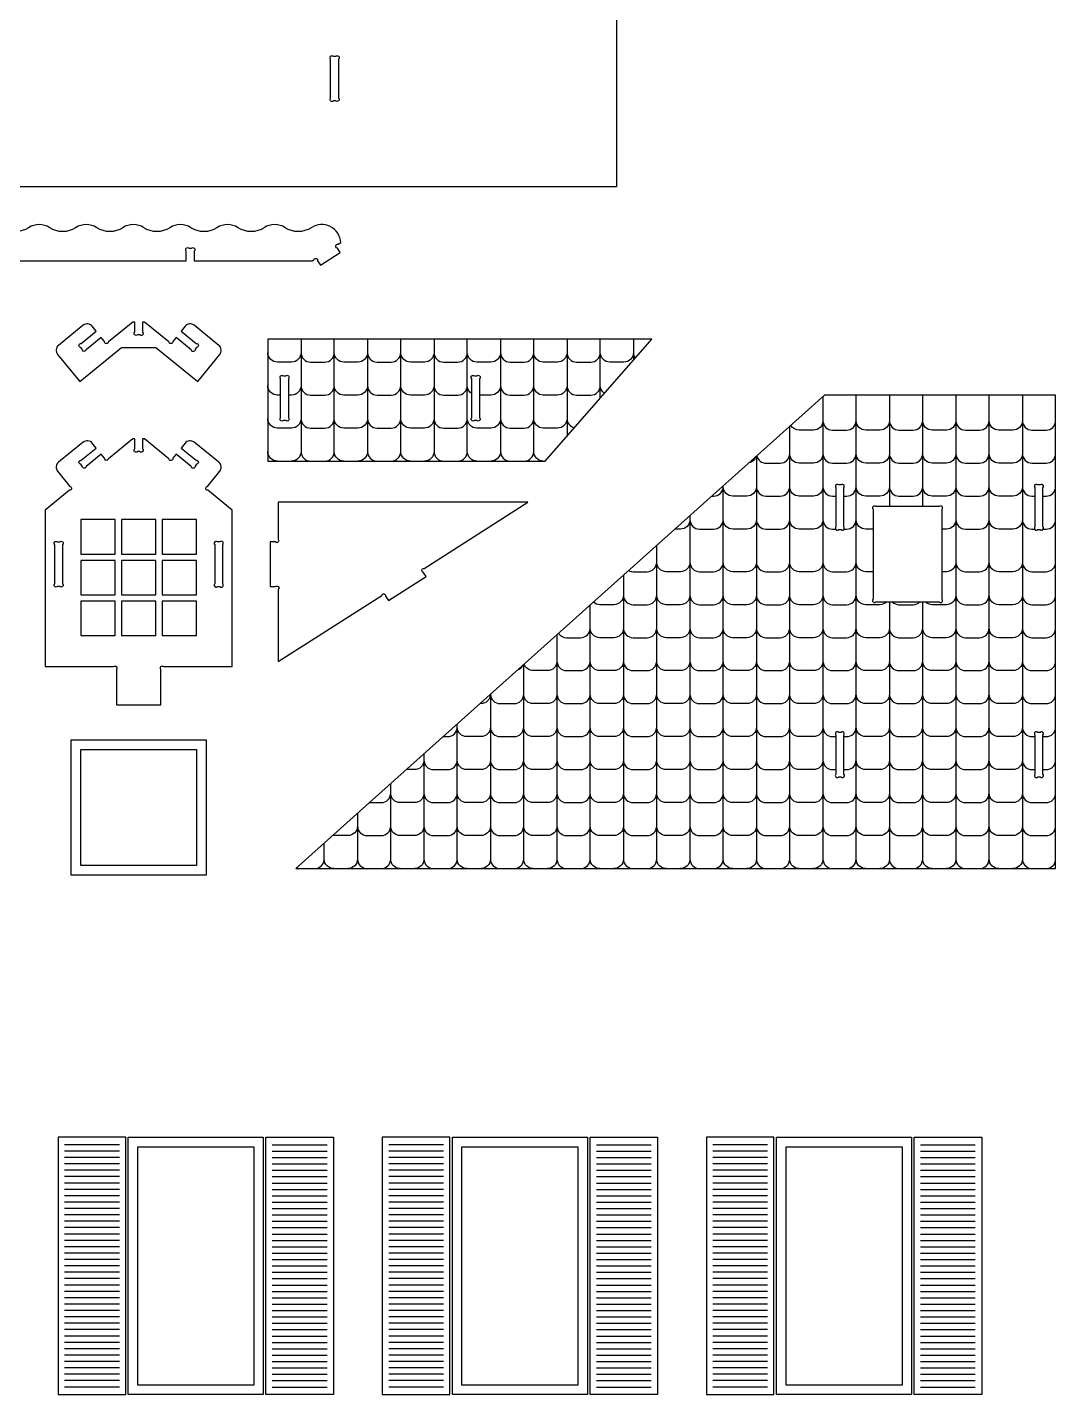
# Model space of a CAD drawing. Extents: x 9576 to 9806, y 1039 to 1165.
# Drawn here: x 9715.66 to 9747.94, y 1040.7 to 1083.6 of the extents above; entities that cross this region are included whole.
import ezdxf

# ---------------------------------------------------------------- set-up
doc = ezdxf.new("R2010")
doc.units = 0
doc.header["$MEASUREMENT"] = 0
doc.layers.add('LAYER_1', color=18, linetype='CONTINUOUS')

msp = doc.modelspace()

# ---------------------------------------------------------------- linework, layer by layer
at = {"layer": 'LAYER_1'}
for points in [[(9734.152, 1078.595), (9704.755, 1078.595), (9704.755, 1085.85), (9734.152, 1085.85)], [(9731.918, 1069.995), (9735.263, 1073.815), (9723.206, 1073.815), (9723.206, 1069.995)], [(9747.938, 1057.209), (9747.938, 1072.058), (9740.683, 1072.058), (9724.087, 1057.209)], [(9717.333, 1067.078), (9718.413, 1067.078), (9718.413, 1068.158), (9717.333, 1068.158)], [(9718.613, 1067.078), (9719.693, 1067.078), (9719.693, 1068.158), (9718.613, 1068.158)], [(9719.893, 1067.078), (9720.973, 1067.078), (9720.973, 1068.158), (9719.893, 1068.158)], [(9717.333, 1065.798), (9718.413, 1065.798), (9718.413, 1066.878), (9717.333, 1066.878)], [(9718.613, 1065.798), (9719.693, 1065.798), (9719.693, 1066.878), (9718.613, 1066.878)], [(9719.893, 1065.798), (9720.973, 1065.798), (9720.973, 1066.878), (9719.893, 1066.878)], [(9717.333, 1064.518), (9718.413, 1064.518), (9718.413, 1065.598), (9717.333, 1065.598)], [(9718.613, 1064.518), (9719.693, 1064.518), (9719.693, 1065.598), (9718.613, 1065.598)], [(9719.893, 1064.518), (9720.973, 1064.518), (9720.973, 1065.598), (9719.893, 1065.598)], [(9717.033, 1061.247), (9721.273, 1061.247), (9721.273, 1057.007), (9717.033, 1057.007)], [(9717.333, 1060.947), (9720.973, 1060.947), (9720.973, 1057.307), (9717.333, 1057.307)], [(9718.746, 1048.784), (9716.626, 1048.784), (9716.626, 1040.704), (9718.746, 1040.704)], [(9723.066, 1048.784), (9723.066, 1040.704), (9718.826, 1040.704), (9718.826, 1048.784)], [(9719.126, 1048.484), (9722.766, 1048.484), (9722.766, 1041.004), (9719.126, 1041.004)], [(9723.146, 1048.784), (9725.266, 1048.784), (9725.266, 1040.704), (9723.146, 1040.704)], [(9728.921, 1048.784), (9726.801, 1048.784), (9726.801, 1040.704), (9728.921, 1040.704)], [(9733.241, 1048.784), (9733.241, 1040.704), (9729.001, 1040.704), (9729.001, 1048.784)], [(9729.301, 1048.484), (9732.941, 1048.484), (9732.941, 1041.004), (9729.301, 1041.004)], [(9733.321, 1048.784), (9735.441, 1048.784), (9735.441, 1040.704), (9733.321, 1040.704)], [(9739.096, 1048.784), (9736.976, 1048.784), (9736.976, 1040.704), (9739.096, 1040.704)], [(9743.416, 1048.784), (9743.416, 1040.704), (9739.176, 1040.704), (9739.176, 1048.784)], [(9739.476, 1048.484), (9743.116, 1048.484), (9743.116, 1041.004), (9739.476, 1041.004)], [(9743.496, 1048.784), (9745.616, 1048.784), (9745.616, 1040.704), (9743.496, 1040.704)]]:
    msp.add_lwpolyline(points, close=True, dxfattribs=at)
for points in [[(9725.428, 1082.606), (9725.428, 1081.383, -1), (9725.34, 1081.295), (9725.267, 1081.295, -1), (9725.178, 1081.383), (9725.178, 1082.606, -1), (9725.267, 1082.695), (9725.34, 1082.695, -1)], [(9719.278, 1074.355), (9719.278, 1074.044, -1), (9719.19, 1073.955), (9719.116, 1073.955, -1), (9719.028, 1074.044), (9719.028, 1074.355), (9718.97, 1074.355), (9718.206, 1073.736, -1), (9718.081, 1073.749), (9717.98, 1073.874), (9717.504, 1073.489, -1), (9717.38, 1073.502), (9717.334, 1073.559, -1), (9717.347, 1073.684), (9717.822, 1074.069), (9717.696, 1074.224, 0.414214), (9717.415, 1074.254), (9716.638, 1073.624, 0.414214), (9716.608, 1073.343), (9717.301, 1072.488), (9718.618, 1073.555), (9719.688, 1073.555), (9721.005, 1072.488), (9721.698, 1073.343, 0.414214), (9721.668, 1073.624), (9720.891, 1074.254, 0.414214), (9720.61, 1074.224), (9720.484, 1074.069), (9720.959, 1073.684, -1), (9720.972, 1073.559), (9720.926, 1073.502, -1), (9720.802, 1073.489), (9720.327, 1073.874), (9720.225, 1073.749, -1), (9720.101, 1073.736), (9719.336, 1074.355)], [(9723.856, 1072.58), (9723.856, 1071.356, -1), (9723.768, 1071.268), (9723.695, 1071.268, -1), (9723.606, 1071.356), (9723.606, 1072.58, -1), (9723.695, 1072.668), (9723.768, 1072.668, -1)], [(9729.856, 1072.58), (9729.856, 1071.356, -1), (9729.768, 1071.268), (9729.695, 1071.268, -1), (9729.606, 1071.356), (9729.606, 1072.58, -1), (9729.695, 1072.668), (9729.768, 1072.668, -1)], [(9719.853, 1062.345), (9719.853, 1063.457, -1), (9719.941, 1063.545), (9722.091, 1063.545), (9722.091, 1068.458), (9721.326, 1069.077, -1), (9721.313, 1069.202), (9721.698, 1069.677, 0.414214), (9721.668, 1069.958), (9720.891, 1070.588, 0.414214), (9720.61, 1070.558), (9720.484, 1070.403), (9720.959, 1070.018, -1), (9720.972, 1069.894), (9720.926, 1069.837, -1), (9720.802, 1069.824), (9720.327, 1070.209), (9720.225, 1070.083, -1), (9720.101, 1070.07), (9719.336, 1070.69), (9719.278, 1070.69), (9719.278, 1070.378, -1), (9719.19, 1070.29), (9719.116, 1070.29, -1), (9719.028, 1070.378), (9719.028, 1070.69), (9718.97, 1070.69), (9718.206, 1070.07, -1), (9718.081, 1070.083), (9717.98, 1070.209), (9717.504, 1069.824, -1), (9717.38, 1069.837), (9717.334, 1069.894, -1), (9717.347, 1070.018), (9717.822, 1070.403), (9717.696, 1070.558, 0.414214), (9717.415, 1070.588), (9716.638, 1069.958, 0.414214), (9716.608, 1069.677), (9716.993, 1069.202, -1), (9716.98, 1069.077), (9716.216, 1068.458), (9716.216, 1063.545), (9718.365, 1063.545, -1), (9718.453, 1063.457), (9718.453, 1062.345)], [(9741.038, 1069.16), (9741.038, 1067.936, 1), (9741.127, 1067.848), (9741.2, 1067.848, 1), (9741.288, 1067.936), (9741.288, 1069.16, 1), (9741.2, 1069.248), (9741.127, 1069.248, 1)], [(9747.288, 1069.16), (9747.288, 1067.936, 1), (9747.377, 1067.848), (9747.45, 1067.848, 1), (9747.538, 1067.936), (9747.538, 1069.16, 1), (9747.45, 1069.248), (9747.377, 1069.248, 1)], [(9723.282, 1066.058), (9723.444, 1066.058, -1), (9723.532, 1065.97), (9723.532, 1063.704), (9726.784, 1065.779, -1), (9726.906, 1065.752), (9726.993, 1065.616), (9728.174, 1066.368), (9728.087, 1066.505, -1), (9728.114, 1066.627), (9731.366, 1068.701), (9723.532, 1068.701), (9723.532, 1067.546, -1), (9723.444, 1067.458), (9723.282, 1067.458)], [(9742.205, 1068.482), (9742.205, 1065.664, 1), (9742.293, 1065.575), (9744.283, 1065.575, 1), (9744.372, 1065.664), (9744.372, 1068.482, 1), (9744.283, 1068.571), (9742.293, 1068.571, 1)], [(9716.766, 1067.37), (9716.766, 1066.146, -1), (9716.677, 1066.058), (9716.604, 1066.058, -1), (9716.516, 1066.146), (9716.516, 1067.37, -1), (9716.604, 1067.458), (9716.677, 1067.458, -1)], [(9721.541, 1067.37), (9721.541, 1066.146, 1), (9721.629, 1066.058), (9721.702, 1066.058, 1), (9721.791, 1066.146), (9721.791, 1067.37, 1), (9721.702, 1067.458), (9721.629, 1067.458, 1)], [(9741.038, 1061.396), (9741.038, 1060.173, 1), (9741.127, 1060.084), (9741.2, 1060.084, 1), (9741.288, 1060.173), (9741.288, 1061.396, 1), (9741.2, 1061.484), (9741.127, 1061.484, 1)], [(9747.288, 1061.396), (9747.288, 1060.173, 1), (9747.377, 1060.084), (9747.45, 1060.084, 1), (9747.538, 1060.173), (9747.538, 1061.396, 1), (9747.45, 1061.484), (9747.377, 1061.484, 1)]]:
    msp.add_lwpolyline(points, format="xyb", close=True, dxfattribs=at)
for points in [[(9714.898, 1076.274), (9720.648, 1076.274), (9720.648, 1076.585, -1), (9720.736, 1076.674), (9720.809, 1076.674, -1), (9720.898, 1076.585), (9720.898, 1076.274), (9724.596, 1076.274), (9724.648, 1076.307, -1), (9724.77, 1076.28), (9724.857, 1076.144), (9725.477, 1076.539), (9725.39, 1076.675, -1), (9725.417, 1076.797), (9725.497, 1076.849, 0.579603), (9724.567, 1077.316, -0.300981), (9723.751, 1077.316, 0.300981), (9723.089, 1077.316, -0.300981), (9722.273, 1077.316, 0.300981), (9721.61, 1077.316, -0.300981), (9720.794, 1077.316, 0.300981), (9720.132, 1077.316, -0.300981), (9719.316, 1077.316, 0.300981), (9718.654, 1077.316, -0.300981), (9717.838, 1077.316, 0.300981), (9717.175, 1077.316, -0.300981), (9716.359, 1077.316, 0.300981), (9715.697, 1077.316, -0.300981), (9714.881, 1077.316, 0.236244)], [(9724.25, 1073.815), (9724.25, 1070.295, -0.414214), (9723.95, 1069.995)], [(9724.993, 1069.995, 0.414214), (9725.293, 1070.295), (9725.293, 1073.815)], [(9726.337, 1073.815), (9726.337, 1070.295, 0.414214), (9726.637, 1069.995)], [(9727.081, 1069.995, 0.414214), (9727.381, 1070.295), (9727.381, 1073.815)], [(9728.424, 1073.815), (9728.424, 1070.295, 0.414214), (9728.724, 1069.995)], [(9729.168, 1069.995, 0.414214), (9729.468, 1070.295), (9729.468, 1073.815)], [(9730.512, 1073.815), (9730.512, 1070.295, -0.414214), (9730.212, 1069.995)], [(9731.855, 1069.995, -0.414214), (9731.555, 1070.295), (9731.555, 1073.815)], [(9724.25, 1073.4, -0.414214), (9723.95, 1073.1), (9723.506, 1073.1, -0.414214), (9723.206, 1073.4)], [(9724.25, 1073.4, 0.414214), (9724.55, 1073.1), (9724.993, 1073.1, 0.414214), (9725.293, 1073.4)], [(9726.337, 1073.4, -0.414214), (9726.037, 1073.1), (9725.593, 1073.1, -0.414214), (9725.293, 1073.4)], [(9726.337, 1073.4, 0.414214), (9726.637, 1073.1), (9727.081, 1073.1, 0.414214), (9727.381, 1073.4)], [(9728.424, 1073.4, -0.414214), (9728.124, 1073.1), (9727.681, 1073.1, -0.414214), (9727.381, 1073.4)], [(9728.424, 1073.4, 0.414214), (9728.724, 1073.1), (9729.168, 1073.1, 0.414214), (9729.468, 1073.4)], [(9730.512, 1073.4, -0.414214), (9730.212, 1073.1), (9729.768, 1073.1, -0.414214), (9729.468, 1073.4)], [(9730.512, 1073.4, 0.414214), (9730.812, 1073.1), (9731.255, 1073.1, 0.414214), (9731.555, 1073.4)], [(9732.599, 1073.4, -0.414214), (9732.299, 1073.1), (9731.855, 1073.1, -0.414214), (9731.555, 1073.4)], [(9732.599, 1073.4, 0.414214), (9732.899, 1073.1), (9733.343, 1073.1, 0.414214), (9733.643, 1073.4)], [(9734.686, 1073.4, -0.414214), (9734.386, 1073.1), (9733.943, 1073.1, -0.414214), (9733.643, 1073.4)], [(9734.686, 1073.4, 0.159509), (9734.744, 1073.223)], [(9723.606, 1072.065), (9723.506, 1072.065, -0.414214), (9723.206, 1072.365)], [(9724.25, 1072.365, -0.414214), (9723.95, 1072.065), (9723.856, 1072.065)], [(9724.25, 1072.365, 0.414214), (9724.55, 1072.065), (9724.993, 1072.065, 0.414214), (9725.293, 1072.365)], [(9726.337, 1072.365, -0.414214), (9726.037, 1072.065), (9725.593, 1072.065, -0.414214), (9725.293, 1072.365)], [(9726.337, 1072.365, 0.414214), (9726.637, 1072.065), (9727.081, 1072.065, 0.414214), (9727.381, 1072.365)], [(9728.424, 1072.365, -0.414214), (9728.124, 1072.065), (9727.681, 1072.065, -0.414214), (9727.381, 1072.365)], [(9728.424, 1072.365, 0.414214), (9728.724, 1072.065), (9729.168, 1072.065, 0.414214), (9729.468, 1072.365)], [(9729.606, 1072.113, -0.255564), (9729.468, 1072.365)], [(9730.512, 1072.365, -0.414214), (9730.212, 1072.065), (9729.856, 1072.065)], [(9730.512, 1072.365, 0.414214), (9730.812, 1072.065), (9731.255, 1072.065, 0.414214), (9731.555, 1072.365)], [(9732.599, 1072.365, -0.414214), (9732.299, 1072.065), (9731.855, 1072.065, -0.414214), (9731.555, 1072.365)], [(9732.599, 1072.365, 0.414214), (9732.899, 1072.065), (9733.343, 1072.065, 0.414214), (9733.643, 1072.365)], [(9733.775, 1072.116, -0.249891), (9733.643, 1072.365)], [(9741.376, 1057.209, 0.414214), (9741.676, 1057.509), (9741.676, 1072.058)], [(9744.807, 1072.058), (9744.807, 1057.509, -0.414214), (9744.507, 1057.209)], [(9745.551, 1057.209, 0.414214), (9745.851, 1057.509), (9745.851, 1072.058)], [(9746.895, 1072.058), (9746.895, 1057.509, -0.414214), (9746.595, 1057.209)], [(9740.633, 1072.013), (9740.633, 1057.509, -0.414214), (9740.333, 1057.209)], [(9724.25, 1071.33, -0.414214), (9723.95, 1071.03), (9723.506, 1071.03, -0.414214), (9723.206, 1071.33)], [(9724.25, 1071.33, 0.414214), (9724.55, 1071.03), (9724.993, 1071.03, 0.414214), (9725.293, 1071.33)], [(9726.337, 1071.33, -0.414214), (9726.037, 1071.03), (9725.593, 1071.03, -0.414214), (9725.293, 1071.33)], [(9726.337, 1071.33, 0.414214), (9726.637, 1071.03), (9727.081, 1071.03, 0.414214), (9727.381, 1071.33)], [(9728.424, 1071.33, -0.414214), (9728.124, 1071.03), (9727.681, 1071.03, -0.414214), (9727.381, 1071.33)], [(9728.424, 1071.33, 0.414214), (9728.724, 1071.03), (9729.168, 1071.03, 0.414214), (9729.468, 1071.33)], [(9730.512, 1071.33, -0.414214), (9730.212, 1071.03), (9729.768, 1071.03, -0.414214), (9729.468, 1071.33)], [(9730.512, 1071.33, 0.414214), (9730.812, 1071.03), (9731.255, 1071.03, 0.414214), (9731.555, 1071.33)], [(9732.599, 1071.33, -0.414214), (9732.299, 1071.03), (9731.855, 1071.03, -0.414214), (9731.555, 1071.33)], [(9732.599, 1071.33, 0.349089), (9732.831, 1071.038)], [(9740.633, 1071.264, -0.414214), (9740.333, 1070.964), (9739.889, 1070.964, -0.26914), (9739.629, 1071.115)], [(9740.633, 1071.264, 0.414214), (9740.933, 1070.964), (9741.376, 1070.964, 0.414214), (9741.676, 1071.264)], [(9742.72, 1071.264, -0.414214), (9742.42, 1070.964), (9741.976, 1070.964, -0.414214), (9741.676, 1071.264)], [(9742.72, 1071.264, 0.414214), (9743.02, 1070.964), (9743.464, 1070.964, 0.414214), (9743.764, 1071.264)], [(9744.807, 1071.264, -0.414214), (9744.507, 1070.964), (9744.064, 1070.964, -0.414214), (9743.764, 1071.264)], [(9744.807, 1071.264, 0.414214), (9745.107, 1070.964), (9745.551, 1070.964, 0.414214), (9745.851, 1071.264)], [(9746.895, 1071.264, -0.414214), (9746.595, 1070.964), (9746.151, 1070.964, -0.414214), (9745.851, 1071.264)], [(9746.895, 1071.264, 0.414214), (9747.195, 1070.964), (9747.638, 1070.964, 0.414214), (9747.938, 1071.264)], [(9739.889, 1057.209, -0.414214), (9739.589, 1057.509), (9739.589, 1071.08)], [(9723.506, 1069.995, -0.414214), (9723.206, 1070.295)], [(9724.25, 1070.295, 0.414214), (9724.55, 1069.995)], [(9725.593, 1069.995, -0.414214), (9725.293, 1070.295)], [(9726.337, 1070.295, -0.414214), (9726.037, 1069.995)], [(9727.681, 1069.995, -0.414214), (9727.381, 1070.295)], [(9728.424, 1070.295, -0.414214), (9728.124, 1069.995)], [(9729.768, 1069.995, -0.414214), (9729.468, 1070.295)], [(9730.512, 1070.295, 0.414214), (9730.812, 1069.995)], [(9731.255, 1069.995, 0.414214), (9731.555, 1070.295)], [(9738.529, 1070.131, -0.260244), (9738.311, 1069.936)], [(9738.545, 1070.146), (9738.545, 1057.509, 0.414214), (9738.845, 1057.209)], [(9738.555, 1070.154, 0.342363), (9738.845, 1069.929), (9739.289, 1069.929, 0.414214), (9739.589, 1070.229)], [(9740.633, 1070.229, -0.414214), (9740.333, 1069.929), (9739.889, 1069.929, -0.414214), (9739.589, 1070.229)], [(9740.633, 1070.229, 0.414214), (9740.933, 1069.929), (9741.376, 1069.929, 0.414214), (9741.676, 1070.229)], [(9742.72, 1070.229, -0.414214), (9742.42, 1069.929), (9741.976, 1069.929, -0.414214), (9741.676, 1070.229)], [(9742.72, 1070.229, 0.414214), (9743.02, 1069.929), (9743.464, 1069.929, 0.414214), (9743.764, 1070.229)], [(9744.807, 1070.229, -0.414214), (9744.507, 1069.929), (9744.064, 1069.929, -0.414214), (9743.764, 1070.229)], [(9744.807, 1070.229, 0.414214), (9745.107, 1069.929), (9745.551, 1069.929, 0.414214), (9745.851, 1070.229)], [(9746.895, 1070.229, -0.414214), (9746.595, 1069.929), (9746.151, 1069.929, -0.414214), (9745.851, 1070.229)], [(9746.895, 1070.229, 0.414214), (9747.195, 1069.929), (9747.638, 1069.929, 0.414214), (9747.938, 1070.229)], [(9737.146, 1068.894), (9737.202, 1068.894, 0.414214), (9737.502, 1069.194)], [(9737.202, 1057.209, 0.414214), (9737.502, 1057.509), (9737.502, 1069.212)], [(9738.545, 1069.194, -0.414214), (9738.245, 1068.894), (9737.802, 1068.894, -0.414214), (9737.502, 1069.194)], [(9738.545, 1069.194, 0.414214), (9738.845, 1068.894), (9739.289, 1068.894, 0.414214), (9739.589, 1069.194)], [(9740.633, 1069.194, -0.414214), (9740.333, 1068.894), (9739.889, 1068.894, -0.414214), (9739.589, 1069.194)], [(9740.633, 1069.194, 0.414214), (9740.933, 1068.894), (9741.038, 1068.894)], [(9741.288, 1068.894), (9741.376, 1068.894, 0.414214), (9741.676, 1069.194)], [(9742.72, 1069.194, -0.414214), (9742.42, 1068.894), (9741.976, 1068.894, -0.414214), (9741.676, 1069.194)], [(9742.72, 1069.194, 0.414214), (9743.02, 1068.894), (9743.464, 1068.894, 0.414214), (9743.764, 1069.194)], [(9744.807, 1069.194, -0.414214), (9744.507, 1068.894), (9744.064, 1068.894, -0.414214), (9743.764, 1069.194)], [(9744.807, 1069.194, 0.414214), (9745.107, 1068.894), (9745.551, 1068.894, 0.414214), (9745.851, 1069.194)], [(9746.895, 1069.194, -0.414214), (9746.595, 1068.894), (9746.151, 1068.894, -0.414214), (9745.851, 1069.194)], [(9746.895, 1069.194, 0.414214), (9747.195, 1068.894), (9747.288, 1068.894)], [(9747.538, 1068.894), (9747.638, 1068.894, 0.414214), (9747.938, 1069.194)], [(9736.458, 1068.278), (9736.458, 1057.509, -0.414214), (9736.158, 1057.209)], [(9736.458, 1068.159, -0.414214), (9736.158, 1067.859), (9735.99, 1067.859)], [(9736.458, 1068.159, 0.414214), (9736.758, 1067.859), (9737.202, 1067.859, 0.414214), (9737.502, 1068.159)], [(9738.545, 1068.159, -0.414214), (9738.245, 1067.859), (9737.802, 1067.859, -0.414214), (9737.502, 1068.159)], [(9738.545, 1068.159, 0.414214), (9738.845, 1067.859), (9739.289, 1067.859, 0.414214), (9739.589, 1068.159)], [(9740.633, 1068.159, -0.414214), (9740.333, 1067.859), (9739.889, 1067.859, -0.414214), (9739.589, 1068.159)], [(9740.633, 1068.159, 0.414214), (9740.933, 1067.859), (9741.038, 1067.859)], [(9741.288, 1067.859), (9741.376, 1067.859, 0.414214), (9741.676, 1068.159)], [(9742.205, 1067.859), (9741.976, 1067.859, -0.414214), (9741.676, 1068.159)], [(9744.807, 1068.159, -0.414214), (9744.507, 1067.859), (9744.372, 1067.859)], [(9744.807, 1068.159, 0.414214), (9745.107, 1067.859), (9745.551, 1067.859, 0.414214), (9745.851, 1068.159)], [(9746.895, 1068.159, -0.414214), (9746.595, 1067.859), (9746.151, 1067.859, -0.414214), (9745.851, 1068.159)], [(9746.895, 1068.159, 0.414214), (9747.195, 1067.859), (9747.288, 1067.859)], [(9747.538, 1067.859), (9747.638, 1067.859, 0.414214), (9747.938, 1068.159)], [(9735.715, 1057.209, -0.414214), (9735.415, 1057.509), (9735.415, 1067.344)], [(9734.534, 1066.557, 0.118653), (9734.671, 1066.524), (9735.115, 1066.524, 0.414214), (9735.415, 1066.824)], [(9736.458, 1066.824, -0.414214), (9736.158, 1066.524), (9735.715, 1066.524, -0.414214), (9735.415, 1066.824)], [(9736.458, 1066.824, 0.414214), (9736.758, 1066.524), (9737.202, 1066.524, 0.414214), (9737.502, 1066.824)], [(9738.545, 1066.824, -0.414214), (9738.245, 1066.524), (9737.802, 1066.524, -0.414214), (9737.502, 1066.824)], [(9738.545, 1066.824, 0.414214), (9738.845, 1066.524), (9739.289, 1066.524, 0.414214), (9739.589, 1066.824)], [(9740.633, 1066.824, -0.414214), (9740.333, 1066.524), (9739.889, 1066.524, -0.414214), (9739.589, 1066.824)], [(9740.633, 1066.824, 0.414214), (9740.933, 1066.524), (9741.376, 1066.524, 0.414214), (9741.676, 1066.824)], [(9742.205, 1066.524), (9741.976, 1066.524, -0.414214), (9741.676, 1066.824)], [(9744.807, 1066.824, -0.414214), (9744.507, 1066.524), (9744.372, 1066.524)], [(9744.807, 1066.824, 0.414214), (9745.107, 1066.524), (9745.551, 1066.524, 0.414214), (9745.851, 1066.824)], [(9746.895, 1066.824, -0.414214), (9746.595, 1066.524), (9746.151, 1066.524, -0.414214), (9745.851, 1066.824)], [(9746.895, 1066.824, 0.414214), (9747.195, 1066.524), (9747.638, 1066.524, 0.414214), (9747.938, 1066.824)], [(9734.371, 1066.41), (9734.371, 1057.509, -0.414214), (9734.071, 1057.209)], [(9734.371, 1065.789, -0.414214), (9734.071, 1065.489), (9733.627, 1065.489, -0.185005), (9733.427, 1065.566)], [(9734.371, 1065.789, 0.414214), (9734.671, 1065.489), (9735.115, 1065.489, 0.414214), (9735.415, 1065.789)], [(9736.458, 1065.789, -0.414214), (9736.158, 1065.489), (9735.715, 1065.489, -0.414214), (9735.415, 1065.789)], [(9736.458, 1065.789, 0.414214), (9736.758, 1065.489), (9737.202, 1065.489, 0.414214), (9737.502, 1065.789)], [(9738.545, 1065.789, -0.414214), (9738.245, 1065.489), (9737.802, 1065.489, -0.414214), (9737.502, 1065.789)], [(9738.545, 1065.789, 0.414214), (9738.845, 1065.489), (9739.289, 1065.489, 0.414214), (9739.589, 1065.789)], [(9740.633, 1065.789, -0.414214), (9740.333, 1065.489), (9739.889, 1065.489, -0.414214), (9739.589, 1065.789)], [(9740.633, 1065.789, 0.414214), (9740.933, 1065.489), (9741.376, 1065.489, 0.414214), (9741.676, 1065.789)], [(9742.631, 1065.575, -0.197346), (9742.42, 1065.489), (9741.976, 1065.489, -0.414214), (9741.676, 1065.789)], [(9744.807, 1065.789, -0.414214), (9744.507, 1065.489), (9744.064, 1065.489, -0.197346), (9743.853, 1065.575)], [(9744.807, 1065.789, 0.414214), (9745.107, 1065.489), (9745.551, 1065.489, 0.414214), (9745.851, 1065.789)], [(9746.895, 1065.789, -0.414214), (9746.595, 1065.489), (9746.151, 1065.489, -0.414214), (9745.851, 1065.789)], [(9746.895, 1065.789, 0.414214), (9747.195, 1065.489), (9747.638, 1065.489, 0.414214), (9747.938, 1065.789)], [(9733.027, 1057.209, 0.414214), (9733.327, 1057.509), (9733.327, 1065.477)], [(9742.72, 1065.575), (9742.72, 1057.509, 0.414214), (9743.02, 1057.209)], [(9742.809, 1065.575, 0.197346), (9743.02, 1065.489), (9743.464, 1065.489, 0.197346), (9743.675, 1065.575)], [(9744.064, 1057.209, -0.414214), (9743.764, 1057.509), (9743.764, 1065.575)], [(9732.334, 1064.588, 0.251013), (9732.584, 1064.454), (9733.027, 1064.454, 0.414214), (9733.327, 1064.754)], [(9734.371, 1064.754, -0.414214), (9734.071, 1064.454), (9733.627, 1064.454, -0.414214), (9733.327, 1064.754)], [(9734.371, 1064.754, 0.414214), (9734.671, 1064.454), (9735.115, 1064.454, 0.414214), (9735.415, 1064.754)], [(9736.458, 1064.754, -0.414214), (9736.158, 1064.454), (9735.715, 1064.454, -0.414214), (9735.415, 1064.754)], [(9736.458, 1064.754, 0.414214), (9736.758, 1064.454), (9737.202, 1064.454, 0.414214), (9737.502, 1064.754)], [(9738.545, 1064.754, -0.414214), (9738.245, 1064.454), (9737.802, 1064.454, -0.414214), (9737.502, 1064.754)], [(9738.545, 1064.754, 0.414214), (9738.845, 1064.454), (9739.289, 1064.454, 0.414214), (9739.589, 1064.754)], [(9740.633, 1064.754, -0.414214), (9740.333, 1064.454), (9739.889, 1064.454, -0.414214), (9739.589, 1064.754)], [(9740.633, 1064.754, 0.414214), (9740.933, 1064.454), (9741.376, 1064.454, 0.414214), (9741.676, 1064.754)], [(9742.72, 1064.754, -0.414214), (9742.42, 1064.454), (9741.976, 1064.454, -0.414214), (9741.676, 1064.754)], [(9742.72, 1064.754, 0.414214), (9743.02, 1064.454), (9743.464, 1064.454, 0.414214), (9743.764, 1064.754)], [(9744.807, 1064.754, -0.414214), (9744.507, 1064.454), (9744.064, 1064.454, -0.414214), (9743.764, 1064.754)], [(9744.807, 1064.754, 0.414214), (9745.107, 1064.454), (9745.551, 1064.454, 0.414214), (9745.851, 1064.754)], [(9746.895, 1064.754, -0.414214), (9746.595, 1064.454), (9746.151, 1064.454, -0.414214), (9745.851, 1064.754)], [(9746.895, 1064.754, 0.414214), (9747.195, 1064.454), (9747.638, 1064.454, 0.414214), (9747.938, 1064.754)], [(9732.284, 1064.543), (9732.284, 1057.509, 0.414214), (9732.584, 1057.209)], [(9730.94, 1057.209, 0.414214), (9731.24, 1057.509), (9731.24, 1063.609)], [(9731.052, 1063.44, 0.175897), (9731.204, 1063.577)], [(9732.284, 1063.719, -0.414214), (9731.984, 1063.419), (9731.54, 1063.419, -0.321837), (9731.256, 1063.623)], [(9732.284, 1063.719, 0.414214), (9732.584, 1063.419), (9733.027, 1063.419, 0.414214), (9733.327, 1063.719)], [(9734.371, 1063.719, -0.414214), (9734.071, 1063.419), (9733.627, 1063.419, -0.414214), (9733.327, 1063.719)], [(9734.371, 1063.719, 0.414214), (9734.671, 1063.419), (9735.115, 1063.419, 0.414214), (9735.415, 1063.719)], [(9736.458, 1063.719, -0.414214), (9736.158, 1063.419), (9735.715, 1063.419, -0.414214), (9735.415, 1063.719)], [(9736.458, 1063.719, 0.414214), (9736.758, 1063.419), (9737.202, 1063.419, 0.414214), (9737.502, 1063.719)], [(9738.545, 1063.719, -0.414214), (9738.245, 1063.419), (9737.802, 1063.419, -0.414214), (9737.502, 1063.719)], [(9738.545, 1063.719, 0.414214), (9738.845, 1063.419), (9739.289, 1063.419, 0.414214), (9739.589, 1063.719)], [(9740.633, 1063.719, -0.414214), (9740.333, 1063.419), (9739.889, 1063.419, -0.414214), (9739.589, 1063.719)], [(9740.633, 1063.719, 0.414214), (9740.933, 1063.419), (9741.376, 1063.419, 0.414214), (9741.676, 1063.719)], [(9742.72, 1063.719, -0.414214), (9742.42, 1063.419), (9741.976, 1063.419, -0.414214), (9741.676, 1063.719)], [(9742.72, 1063.719, 0.414214), (9743.02, 1063.419), (9743.464, 1063.419, 0.414214), (9743.764, 1063.719)], [(9744.807, 1063.719, -0.414214), (9744.507, 1063.419), (9744.064, 1063.419, -0.414214), (9743.764, 1063.719)], [(9744.807, 1063.719, 0.414214), (9745.107, 1063.419), (9745.551, 1063.419, 0.414214), (9745.851, 1063.719)], [(9746.895, 1063.719, -0.414214), (9746.595, 1063.419), (9746.151, 1063.419, -0.414214), (9745.851, 1063.719)], [(9746.895, 1063.719, 0.414214), (9747.195, 1063.419), (9747.638, 1063.419, 0.414214), (9747.938, 1063.719)], [(9730.196, 1062.675, -0.405523), (9729.896, 1062.384), (9729.871, 1062.384)], [(9730.196, 1062.684), (9730.196, 1057.509, -0.414214), (9729.896, 1057.209)], [(9730.196, 1062.675, 0.405747), (9730.496, 1062.384), (9730.94, 1062.384, 0.414214), (9731.24, 1062.684)], [(9732.284, 1062.684, -0.414214), (9731.984, 1062.384), (9731.54, 1062.384, -0.414214), (9731.24, 1062.684)], [(9732.284, 1062.684, 0.414214), (9732.584, 1062.384), (9733.027, 1062.384, 0.414214), (9733.327, 1062.684)], [(9734.371, 1062.684, -0.414214), (9734.071, 1062.384), (9733.627, 1062.384, -0.414214), (9733.327, 1062.684)], [(9734.371, 1062.684, 0.414214), (9734.671, 1062.384), (9735.115, 1062.384, 0.414214), (9735.415, 1062.684)], [(9736.458, 1062.684, -0.414214), (9736.158, 1062.384), (9735.715, 1062.384, -0.414214), (9735.415, 1062.684)], [(9736.458, 1062.684, 0.414214), (9736.758, 1062.384), (9737.202, 1062.384, 0.414214), (9737.502, 1062.684)], [(9738.545, 1062.684, -0.414214), (9738.245, 1062.384), (9737.802, 1062.384, -0.414214), (9737.502, 1062.684)], [(9738.545, 1062.684, 0.414214), (9738.845, 1062.384), (9739.289, 1062.384, 0.414214), (9739.589, 1062.684)], [(9740.633, 1062.684, -0.414214), (9740.333, 1062.384), (9739.889, 1062.384, -0.414214), (9739.589, 1062.684)], [(9740.633, 1062.684, 0.414214), (9740.933, 1062.384), (9741.376, 1062.384, 0.414214), (9741.676, 1062.684)], [(9742.72, 1062.684, -0.414214), (9742.42, 1062.384), (9741.976, 1062.384, -0.414214), (9741.676, 1062.684)], [(9742.72, 1062.684, 0.414214), (9743.02, 1062.384), (9743.464, 1062.384, 0.414214), (9743.764, 1062.684)], [(9744.807, 1062.684, -0.414214), (9744.507, 1062.384), (9744.064, 1062.384, -0.414214), (9743.764, 1062.684)], [(9744.807, 1062.684, 0.414214), (9745.107, 1062.384), (9745.551, 1062.384, 0.414214), (9745.851, 1062.684)], [(9746.895, 1062.684, -0.414214), (9746.595, 1062.384), (9746.151, 1062.384, -0.414214), (9745.851, 1062.684)], [(9746.895, 1062.684, 0.414214), (9747.195, 1062.384), (9747.638, 1062.384, 0.414214), (9747.938, 1062.684)], [(9729.453, 1057.209, -0.414214), (9729.153, 1057.509), (9729.153, 1061.741)], [(9728.714, 1061.349), (9728.853, 1061.349, 0.414214), (9729.153, 1061.649)], [(9730.196, 1061.649, -0.414214), (9729.896, 1061.349), (9729.453, 1061.349, -0.414214), (9729.153, 1061.649)], [(9730.196, 1061.649, 0.414214), (9730.496, 1061.349), (9730.94, 1061.349, 0.414214), (9731.24, 1061.649)], [(9732.284, 1061.649, -0.414214), (9731.984, 1061.349), (9731.54, 1061.349, -0.414214), (9731.24, 1061.649)], [(9732.284, 1061.649, 0.414214), (9732.584, 1061.349), (9733.027, 1061.349, 0.414214), (9733.327, 1061.649)], [(9734.371, 1061.649, -0.414214), (9734.071, 1061.349), (9733.627, 1061.349, -0.414214), (9733.327, 1061.649)], [(9734.371, 1061.649, 0.414214), (9734.671, 1061.349), (9735.115, 1061.349, 0.414214), (9735.415, 1061.649)], [(9736.458, 1061.649, -0.414214), (9736.158, 1061.349), (9735.715, 1061.349, -0.414214), (9735.415, 1061.649)], [(9736.458, 1061.649, 0.414214), (9736.758, 1061.349), (9737.202, 1061.349, 0.414214), (9737.502, 1061.649)], [(9738.545, 1061.649, -0.414214), (9738.245, 1061.349), (9737.802, 1061.349, -0.414214), (9737.502, 1061.649)], [(9738.545, 1061.649, 0.414214), (9738.845, 1061.349), (9739.289, 1061.349, 0.414214), (9739.589, 1061.649)], [(9740.633, 1061.649, -0.414214), (9740.333, 1061.349), (9739.889, 1061.349, -0.414214), (9739.589, 1061.649)], [(9740.633, 1061.649, 0.414214), (9740.933, 1061.349), (9741.038, 1061.349)], [(9741.288, 1061.349), (9741.376, 1061.349, 0.414214), (9741.676, 1061.649)], [(9742.72, 1061.649, -0.414214), (9742.42, 1061.349), (9741.976, 1061.349, -0.414214), (9741.676, 1061.649)], [(9742.72, 1061.649, 0.414214), (9743.02, 1061.349), (9743.464, 1061.349, 0.414214), (9743.764, 1061.649)], [(9744.807, 1061.649, -0.414214), (9744.507, 1061.349), (9744.064, 1061.349, -0.414214), (9743.764, 1061.649)], [(9744.807, 1061.649, 0.414214), (9745.107, 1061.349), (9745.551, 1061.349, 0.414214), (9745.851, 1061.649)], [(9746.895, 1061.649, -0.414214), (9746.595, 1061.349), (9746.151, 1061.349, -0.414214), (9745.851, 1061.649)], [(9746.895, 1061.649, 0.414214), (9747.195, 1061.349), (9747.288, 1061.349)], [(9747.538, 1061.349), (9747.638, 1061.349, 0.414214), (9747.938, 1061.649)], [(9728.109, 1060.614, -0.414214), (9727.809, 1060.314), (9727.557, 1060.314)], [(9728.109, 1060.807), (9728.109, 1057.509, -0.414214), (9727.809, 1057.209)], [(9728.109, 1060.614, 0.414214), (9728.409, 1060.314), (9728.853, 1060.314, 0.414214), (9729.153, 1060.614)], [(9730.196, 1060.614, -0.414214), (9729.896, 1060.314), (9729.453, 1060.314, -0.414214), (9729.153, 1060.614)], [(9730.196, 1060.614, 0.414214), (9730.496, 1060.314), (9730.94, 1060.314, 0.414214), (9731.24, 1060.614)], [(9732.284, 1060.614, -0.414214), (9731.984, 1060.314), (9731.54, 1060.314, -0.414214), (9731.24, 1060.614)], [(9732.284, 1060.614, 0.414214), (9732.584, 1060.314), (9733.027, 1060.314, 0.414214), (9733.327, 1060.614)], [(9734.371, 1060.614, -0.414214), (9734.071, 1060.314), (9733.627, 1060.314, -0.414214), (9733.327, 1060.614)], [(9734.371, 1060.614, 0.414214), (9734.671, 1060.314), (9735.115, 1060.314, 0.414214), (9735.415, 1060.614)], [(9736.458, 1060.614, -0.414214), (9736.158, 1060.314), (9735.715, 1060.314, -0.414214), (9735.415, 1060.614)], [(9736.458, 1060.614, 0.414214), (9736.758, 1060.314), (9737.202, 1060.314, 0.414214), (9737.502, 1060.614)], [(9738.545, 1060.614, -0.414214), (9738.245, 1060.314), (9737.802, 1060.314, -0.414214), (9737.502, 1060.614)], [(9738.545, 1060.614, 0.414214), (9738.845, 1060.314), (9739.289, 1060.314, 0.414214), (9739.589, 1060.614)], [(9740.633, 1060.614, -0.414214), (9740.333, 1060.314), (9739.889, 1060.314, -0.414214), (9739.589, 1060.614)], [(9740.633, 1060.614, 0.414214), (9740.933, 1060.314), (9741.038, 1060.314)], [(9741.288, 1060.314), (9741.376, 1060.314, 0.414214), (9741.676, 1060.614)], [(9742.72, 1060.614, -0.414214), (9742.42, 1060.314), (9741.976, 1060.314, -0.414214), (9741.676, 1060.614)], [(9742.72, 1060.614, 0.414214), (9743.02, 1060.314), (9743.464, 1060.314, 0.414214), (9743.764, 1060.614)], [(9744.807, 1060.614, -0.414214), (9744.507, 1060.314), (9744.064, 1060.314, -0.414214), (9743.764, 1060.614)], [(9744.807, 1060.614, 0.414214), (9745.107, 1060.314), (9745.551, 1060.314, 0.414214), (9745.851, 1060.614)], [(9746.895, 1060.614, -0.414214), (9746.595, 1060.314), (9746.151, 1060.314, -0.414214), (9745.851, 1060.614)], [(9746.895, 1060.614, 0.414214), (9747.195, 1060.314), (9747.288, 1060.314)], [(9747.538, 1060.314), (9747.638, 1060.314, 0.414214), (9747.938, 1060.614)], [(9726.765, 1057.209, 0.414214), (9727.065, 1057.509), (9727.065, 1059.874)], [(9726.401, 1059.279), (9726.765, 1059.279, 0.414214), (9727.065, 1059.579)], [(9728.109, 1059.579, -0.414214), (9727.809, 1059.279), (9727.365, 1059.279, -0.414214), (9727.065, 1059.579)], [(9728.109, 1059.579, 0.414214), (9728.409, 1059.279), (9728.853, 1059.279, 0.414214), (9729.153, 1059.579)], [(9730.196, 1059.579, -0.414214), (9729.896, 1059.279), (9729.453, 1059.279, -0.414214), (9729.153, 1059.579)], [(9730.196, 1059.579, 0.414214), (9730.496, 1059.279), (9730.94, 1059.279, 0.414214), (9731.24, 1059.579)], [(9732.284, 1059.579, -0.414214), (9731.984, 1059.279), (9731.54, 1059.279, -0.414214), (9731.24, 1059.579)], [(9732.284, 1059.579, 0.414214), (9732.584, 1059.279), (9733.027, 1059.279, 0.414214), (9733.327, 1059.579)], [(9734.371, 1059.579, -0.414214), (9734.071, 1059.279), (9733.627, 1059.279, -0.414214), (9733.327, 1059.579)], [(9734.371, 1059.579, 0.414214), (9734.671, 1059.279), (9735.115, 1059.279, 0.414214), (9735.415, 1059.579)], [(9736.458, 1059.579, -0.414214), (9736.158, 1059.279), (9735.715, 1059.279, -0.414214), (9735.415, 1059.579)], [(9736.458, 1059.579, 0.414214), (9736.758, 1059.279), (9737.202, 1059.279, 0.414214), (9737.502, 1059.579)], [(9738.545, 1059.579, -0.414214), (9738.245, 1059.279), (9737.802, 1059.279, -0.414214), (9737.502, 1059.579)], [(9738.545, 1059.579, 0.414214), (9738.845, 1059.279), (9739.289, 1059.279, 0.414214), (9739.589, 1059.579)], [(9740.633, 1059.579, -0.414214), (9740.333, 1059.279), (9739.889, 1059.279, -0.414214), (9739.589, 1059.579)], [(9740.633, 1059.579, 0.414214), (9740.933, 1059.279), (9741.376, 1059.279, 0.414214), (9741.676, 1059.579)], [(9742.72, 1059.579, -0.414214), (9742.42, 1059.279), (9741.976, 1059.279, -0.414214), (9741.676, 1059.579)], [(9742.72, 1059.579, 0.414214), (9743.02, 1059.279), (9743.464, 1059.279, 0.414214), (9743.764, 1059.579)], [(9744.807, 1059.579, -0.414214), (9744.507, 1059.279), (9744.064, 1059.279, -0.414214), (9743.764, 1059.579)], [(9744.807, 1059.579, 0.414214), (9745.107, 1059.279), (9745.551, 1059.279, 0.414214), (9745.851, 1059.579)], [(9746.895, 1059.579, -0.414214), (9746.595, 1059.279), (9746.151, 1059.279, -0.414214), (9745.851, 1059.579)], [(9746.895, 1059.579, 0.414214), (9747.195, 1059.279), (9747.638, 1059.279, 0.414214), (9747.938, 1059.579)], [(9726.022, 1058.94), (9726.022, 1057.509, -0.414214), (9725.722, 1057.209)], [(9726.022, 1058.544, -0.414214), (9725.722, 1058.244), (9725.278, 1058.244, -0.026777), (9725.246, 1058.246)], [(9726.022, 1058.544, 0.414214), (9726.322, 1058.244), (9726.765, 1058.244, 0.414214), (9727.065, 1058.544)], [(9728.109, 1058.544, -0.414214), (9727.809, 1058.244), (9727.365, 1058.244, -0.414214), (9727.065, 1058.544)], [(9728.109, 1058.544, 0.414214), (9728.409, 1058.244), (9728.853, 1058.244, 0.414214), (9729.153, 1058.544)], [(9730.196, 1058.544, -0.414214), (9729.896, 1058.244), (9729.453, 1058.244, -0.414214), (9729.153, 1058.544)], [(9730.196, 1058.544, 0.414214), (9730.496, 1058.244), (9730.94, 1058.244, 0.414214), (9731.24, 1058.544)], [(9732.284, 1058.544, -0.414214), (9731.984, 1058.244), (9731.54, 1058.244, -0.414214), (9731.24, 1058.544)], [(9732.284, 1058.544, 0.414214), (9732.584, 1058.244), (9733.027, 1058.244, 0.414214), (9733.327, 1058.544)], [(9734.371, 1058.544, -0.414214), (9734.071, 1058.244), (9733.627, 1058.244, -0.414214), (9733.327, 1058.544)], [(9734.371, 1058.544, 0.414214), (9734.671, 1058.244), (9735.115, 1058.244, 0.414214), (9735.415, 1058.544)], [(9736.458, 1058.544, -0.414214), (9736.158, 1058.244), (9735.715, 1058.244, -0.414214), (9735.415, 1058.544)], [(9736.458, 1058.544, 0.414214), (9736.758, 1058.244), (9737.202, 1058.244, 0.414214), (9737.502, 1058.544)], [(9738.545, 1058.544, -0.414214), (9738.245, 1058.244), (9737.802, 1058.244, -0.414214), (9737.502, 1058.544)], [(9738.545, 1058.544, 0.414214), (9738.845, 1058.244), (9739.289, 1058.244, 0.414214), (9739.589, 1058.544)], [(9740.633, 1058.544, -0.414214), (9740.333, 1058.244), (9739.889, 1058.244, -0.414214), (9739.589, 1058.544)], [(9740.633, 1058.544, 0.414214), (9740.933, 1058.244), (9741.376, 1058.244, 0.414214), (9741.676, 1058.544)], [(9742.72, 1058.544, -0.414214), (9742.42, 1058.244), (9741.976, 1058.244, -0.414214), (9741.676, 1058.544)], [(9742.72, 1058.544, 0.414214), (9743.02, 1058.244), (9743.464, 1058.244, 0.414214), (9743.764, 1058.544)], [(9744.807, 1058.544, -0.414214), (9744.507, 1058.244), (9744.064, 1058.244, -0.414214), (9743.764, 1058.544)], [(9744.807, 1058.544, 0.414214), (9745.107, 1058.244), (9745.551, 1058.244, 0.414214), (9745.851, 1058.544)], [(9746.895, 1058.544, -0.414214), (9746.595, 1058.244), (9746.151, 1058.244, -0.414214), (9745.851, 1058.544)], [(9746.895, 1058.544, 0.414214), (9747.195, 1058.244), (9747.638, 1058.244, 0.414214), (9747.938, 1058.544)], [(9724.678, 1057.209, 0.414214), (9724.978, 1057.509), (9724.978, 1058.006)], [(9725.278, 1057.209, -0.414214), (9724.978, 1057.509)], [(9726.022, 1057.509, 0.414214), (9726.322, 1057.209)], [(9727.365, 1057.209, -0.414214), (9727.065, 1057.509)], [(9728.109, 1057.509, 0.414214), (9728.409, 1057.209)], [(9728.853, 1057.209, 0.414214), (9729.153, 1057.509)], [(9730.196, 1057.509, 0.414214), (9730.496, 1057.209)], [(9731.54, 1057.209, -0.414214), (9731.24, 1057.509)], [(9732.284, 1057.509, -0.414214), (9731.984, 1057.209)], [(9733.627, 1057.209, -0.414214), (9733.327, 1057.509)], [(9734.371, 1057.509, 0.414214), (9734.671, 1057.209)], [(9735.115, 1057.209, 0.414214), (9735.415, 1057.509)], [(9736.458, 1057.509, 0.414214), (9736.758, 1057.209)], [(9737.802, 1057.209, -0.414214), (9737.502, 1057.509)], [(9738.545, 1057.509, -0.414214), (9738.245, 1057.209)], [(9739.289, 1057.209, 0.414214), (9739.589, 1057.509)], [(9740.633, 1057.509, 0.414214), (9740.933, 1057.209)], [(9741.976, 1057.209, -0.414214), (9741.676, 1057.509)], [(9742.72, 1057.509, -0.414214), (9742.42, 1057.209)], [(9743.464, 1057.209, 0.414214), (9743.764, 1057.509)], [(9744.807, 1057.509, 0.414214), (9745.107, 1057.209)], [(9746.151, 1057.209, -0.414214), (9745.851, 1057.509)], [(9746.895, 1057.509, 0.414214), (9747.195, 1057.209)], [(9747.638, 1057.209, 0.414214), (9747.938, 1057.509)], [(9724.115, 1057.234, 0.102653), (9724.234, 1057.209)]]:
    msp.add_lwpolyline(points, format="xyb", dxfattribs=at)
for points in [[(9732.599, 1073.815), (9732.599, 1070.773)], [(9733.643, 1071.965), (9733.643, 1073.815)], [(9734.686, 1073.815), (9734.686, 1073.157)], [(9742.72, 1072.058), (9742.72, 1068.571)], [(9743.764, 1068.571), (9743.764, 1072.058)], [(9718.546, 1048.544), (9716.826, 1048.544)], [(9723.346, 1048.544), (9725.066, 1048.544)], [(9728.721, 1048.544), (9727.001, 1048.544)], [(9733.521, 1048.544), (9735.241, 1048.544)], [(9738.896, 1048.544), (9737.176, 1048.544)], [(9743.696, 1048.544), (9745.416, 1048.544)], [(9718.546, 1048.344), (9716.826, 1048.344)], [(9718.546, 1048.144), (9716.826, 1048.144)], [(9723.346, 1048.344), (9725.066, 1048.344)], [(9723.346, 1048.144), (9725.066, 1048.144)], [(9728.721, 1048.344), (9727.001, 1048.344)], [(9728.721, 1048.144), (9727.001, 1048.144)], [(9733.521, 1048.344), (9735.241, 1048.344)], [(9733.521, 1048.144), (9735.241, 1048.144)], [(9738.896, 1048.344), (9737.176, 1048.344)], [(9738.896, 1048.144), (9737.176, 1048.144)], [(9743.696, 1048.344), (9745.416, 1048.344)], [(9743.696, 1048.144), (9745.416, 1048.144)], [(9718.546, 1047.944), (9716.826, 1047.944)], [(9718.546, 1047.744), (9716.826, 1047.744)], [(9723.346, 1047.944), (9725.066, 1047.944)], [(9723.346, 1047.744), (9725.066, 1047.744)], [(9728.721, 1047.944), (9727.001, 1047.944)], [(9728.721, 1047.744), (9727.001, 1047.744)], [(9733.521, 1047.944), (9735.241, 1047.944)], [(9733.521, 1047.744), (9735.241, 1047.744)], [(9738.896, 1047.944), (9737.176, 1047.944)], [(9738.896, 1047.744), (9737.176, 1047.744)], [(9743.696, 1047.944), (9745.416, 1047.944)], [(9743.696, 1047.744), (9745.416, 1047.744)], [(9718.546, 1047.544), (9716.826, 1047.544)], [(9718.546, 1047.344), (9716.826, 1047.344)], [(9723.346, 1047.544), (9725.066, 1047.544)], [(9723.346, 1047.344), (9725.066, 1047.344)], [(9728.721, 1047.544), (9727.001, 1047.544)], [(9728.721, 1047.344), (9727.001, 1047.344)], [(9733.521, 1047.544), (9735.241, 1047.544)], [(9733.521, 1047.344), (9735.241, 1047.344)], [(9738.896, 1047.544), (9737.176, 1047.544)], [(9738.896, 1047.344), (9737.176, 1047.344)], [(9743.696, 1047.544), (9745.416, 1047.544)], [(9743.696, 1047.344), (9745.416, 1047.344)], [(9718.546, 1047.144), (9716.826, 1047.144)], [(9718.546, 1046.944), (9716.826, 1046.944)], [(9718.546, 1046.744), (9716.826, 1046.744)], [(9723.346, 1047.144), (9725.066, 1047.144)], [(9723.346, 1046.944), (9725.066, 1046.944)], [(9723.346, 1046.744), (9725.066, 1046.744)], [(9728.721, 1047.144), (9727.001, 1047.144)], [(9728.721, 1046.944), (9727.001, 1046.944)], [(9728.721, 1046.744), (9727.001, 1046.744)], [(9733.521, 1047.144), (9735.241, 1047.144)], [(9733.521, 1046.944), (9735.241, 1046.944)], [(9733.521, 1046.744), (9735.241, 1046.744)], [(9738.896, 1047.144), (9737.176, 1047.144)], [(9738.896, 1046.944), (9737.176, 1046.944)], [(9738.896, 1046.744), (9737.176, 1046.744)], [(9743.696, 1047.144), (9745.416, 1047.144)], [(9743.696, 1046.944), (9745.416, 1046.944)], [(9743.696, 1046.744), (9745.416, 1046.744)], [(9718.546, 1046.544), (9716.826, 1046.544)], [(9718.546, 1046.344), (9716.826, 1046.344)], [(9723.346, 1046.544), (9725.066, 1046.544)], [(9723.346, 1046.344), (9725.066, 1046.344)], [(9728.721, 1046.544), (9727.001, 1046.544)], [(9728.721, 1046.344), (9727.001, 1046.344)], [(9733.521, 1046.544), (9735.241, 1046.544)], [(9733.521, 1046.344), (9735.241, 1046.344)], [(9738.896, 1046.544), (9737.176, 1046.544)], [(9738.896, 1046.344), (9737.176, 1046.344)], [(9743.696, 1046.544), (9745.416, 1046.544)], [(9743.696, 1046.344), (9745.416, 1046.344)], [(9718.546, 1046.144), (9716.826, 1046.144)], [(9718.546, 1045.944), (9716.826, 1045.944)], [(9723.346, 1046.144), (9725.066, 1046.144)], [(9723.346, 1045.944), (9725.066, 1045.944)], [(9728.721, 1046.144), (9727.001, 1046.144)], [(9728.721, 1045.944), (9727.001, 1045.944)], [(9733.521, 1046.144), (9735.241, 1046.144)], [(9733.521, 1045.944), (9735.241, 1045.944)], [(9738.896, 1046.144), (9737.176, 1046.144)], [(9738.896, 1045.944), (9737.176, 1045.944)], [(9743.696, 1046.144), (9745.416, 1046.144)], [(9743.696, 1045.944), (9745.416, 1045.944)], [(9718.546, 1045.744), (9716.826, 1045.744)], [(9718.546, 1045.544), (9716.826, 1045.544)], [(9723.346, 1045.744), (9725.066, 1045.744)], [(9723.346, 1045.544), (9725.066, 1045.544)], [(9728.721, 1045.744), (9727.001, 1045.744)], [(9728.721, 1045.544), (9727.001, 1045.544)], [(9733.521, 1045.744), (9735.241, 1045.744)], [(9733.521, 1045.544), (9735.241, 1045.544)], [(9738.896, 1045.744), (9737.176, 1045.744)], [(9738.896, 1045.544), (9737.176, 1045.544)], [(9743.696, 1045.744), (9745.416, 1045.744)], [(9743.696, 1045.544), (9745.416, 1045.544)], [(9718.546, 1045.344), (9716.826, 1045.344)], [(9718.546, 1045.144), (9716.826, 1045.144)], [(9723.346, 1045.344), (9725.066, 1045.344)], [(9723.346, 1045.144), (9725.066, 1045.144)], [(9728.721, 1045.344), (9727.001, 1045.344)], [(9728.721, 1045.144), (9727.001, 1045.144)], [(9733.521, 1045.344), (9735.241, 1045.344)], [(9733.521, 1045.144), (9735.241, 1045.144)], [(9738.896, 1045.344), (9737.176, 1045.344)], [(9738.896, 1045.144), (9737.176, 1045.144)], [(9743.696, 1045.344), (9745.416, 1045.344)], [(9743.696, 1045.144), (9745.416, 1045.144)], [(9718.546, 1044.944), (9716.826, 1044.944)], [(9718.546, 1044.744), (9716.826, 1044.744)], [(9723.346, 1044.944), (9725.066, 1044.944)], [(9723.346, 1044.744), (9725.066, 1044.744)], [(9728.721, 1044.944), (9727.001, 1044.944)], [(9728.721, 1044.744), (9727.001, 1044.744)], [(9733.521, 1044.944), (9735.241, 1044.944)], [(9733.521, 1044.744), (9735.241, 1044.744)], [(9738.896, 1044.944), (9737.176, 1044.944)], [(9738.896, 1044.744), (9737.176, 1044.744)], [(9743.696, 1044.944), (9745.416, 1044.944)], [(9743.696, 1044.744), (9745.416, 1044.744)], [(9718.546, 1044.544), (9716.826, 1044.544)], [(9718.546, 1044.344), (9716.826, 1044.344)], [(9723.346, 1044.544), (9725.066, 1044.544)], [(9723.346, 1044.344), (9725.066, 1044.344)], [(9728.721, 1044.544), (9727.001, 1044.544)], [(9728.721, 1044.344), (9727.001, 1044.344)], [(9733.521, 1044.544), (9735.241, 1044.544)], [(9733.521, 1044.344), (9735.241, 1044.344)], [(9738.896, 1044.544), (9737.176, 1044.544)], [(9738.896, 1044.344), (9737.176, 1044.344)], [(9743.696, 1044.544), (9745.416, 1044.544)], [(9743.696, 1044.344), (9745.416, 1044.344)], [(9718.546, 1044.144), (9716.826, 1044.144)], [(9718.546, 1043.944), (9716.826, 1043.944)], [(9718.546, 1043.744), (9716.826, 1043.744)], [(9723.346, 1044.144), (9725.066, 1044.144)], [(9723.346, 1043.944), (9725.066, 1043.944)], [(9723.346, 1043.744), (9725.066, 1043.744)], [(9728.721, 1044.144), (9727.001, 1044.144)], [(9728.721, 1043.944), (9727.001, 1043.944)], [(9728.721, 1043.744), (9727.001, 1043.744)], [(9733.521, 1044.144), (9735.241, 1044.144)], [(9733.521, 1043.944), (9735.241, 1043.944)], [(9733.521, 1043.744), (9735.241, 1043.744)], [(9738.896, 1044.144), (9737.176, 1044.144)], [(9738.896, 1043.944), (9737.176, 1043.944)], [(9738.896, 1043.744), (9737.176, 1043.744)], [(9743.696, 1044.144), (9745.416, 1044.144)], [(9743.696, 1043.944), (9745.416, 1043.944)], [(9743.696, 1043.744), (9745.416, 1043.744)], [(9718.546, 1043.544), (9716.826, 1043.544)], [(9718.546, 1043.344), (9716.826, 1043.344)], [(9723.346, 1043.544), (9725.066, 1043.544)], [(9723.346, 1043.344), (9725.066, 1043.344)], [(9728.721, 1043.544), (9727.001, 1043.544)], [(9728.721, 1043.344), (9727.001, 1043.344)], [(9733.521, 1043.544), (9735.241, 1043.544)], [(9733.521, 1043.344), (9735.241, 1043.344)], [(9738.896, 1043.544), (9737.176, 1043.544)], [(9738.896, 1043.344), (9737.176, 1043.344)], [(9743.696, 1043.544), (9745.416, 1043.544)], [(9743.696, 1043.344), (9745.416, 1043.344)], [(9718.546, 1043.144), (9716.826, 1043.144)], [(9718.546, 1042.944), (9716.826, 1042.944)], [(9723.346, 1043.144), (9725.066, 1043.144)], [(9723.346, 1042.944), (9725.066, 1042.944)], [(9728.721, 1043.144), (9727.001, 1043.144)], [(9728.721, 1042.944), (9727.001, 1042.944)], [(9733.521, 1043.144), (9735.241, 1043.144)], [(9733.521, 1042.944), (9735.241, 1042.944)], [(9738.896, 1043.144), (9737.176, 1043.144)], [(9738.896, 1042.944), (9737.176, 1042.944)], [(9743.696, 1043.144), (9745.416, 1043.144)], [(9743.696, 1042.944), (9745.416, 1042.944)], [(9718.546, 1042.744), (9716.826, 1042.744)], [(9718.546, 1042.544), (9716.826, 1042.544)], [(9723.346, 1042.744), (9725.066, 1042.744)], [(9723.346, 1042.544), (9725.066, 1042.544)], [(9728.721, 1042.744), (9727.001, 1042.744)], [(9728.721, 1042.544), (9727.001, 1042.544)], [(9733.521, 1042.744), (9735.241, 1042.744)], [(9733.521, 1042.544), (9735.241, 1042.544)], [(9738.896, 1042.744), (9737.176, 1042.744)], [(9738.896, 1042.544), (9737.176, 1042.544)], [(9743.696, 1042.744), (9745.416, 1042.744)], [(9743.696, 1042.544), (9745.416, 1042.544)], [(9718.546, 1042.344), (9716.826, 1042.344)], [(9718.546, 1042.144), (9716.826, 1042.144)], [(9723.346, 1042.344), (9725.066, 1042.344)], [(9723.346, 1042.144), (9725.066, 1042.144)], [(9728.721, 1042.344), (9727.001, 1042.344)], [(9728.721, 1042.144), (9727.001, 1042.144)], [(9733.521, 1042.344), (9735.241, 1042.344)], [(9733.521, 1042.144), (9735.241, 1042.144)], [(9738.896, 1042.344), (9737.176, 1042.344)], [(9738.896, 1042.144), (9737.176, 1042.144)], [(9743.696, 1042.344), (9745.416, 1042.344)], [(9743.696, 1042.144), (9745.416, 1042.144)], [(9718.546, 1041.944), (9716.826, 1041.944)], [(9718.546, 1041.744), (9716.826, 1041.744)], [(9723.346, 1041.944), (9725.066, 1041.944)], [(9723.346, 1041.744), (9725.066, 1041.744)], [(9728.721, 1041.944), (9727.001, 1041.944)], [(9728.721, 1041.744), (9727.001, 1041.744)], [(9733.521, 1041.944), (9735.241, 1041.944)], [(9733.521, 1041.744), (9735.241, 1041.744)], [(9738.896, 1041.944), (9737.176, 1041.944)], [(9738.896, 1041.744), (9737.176, 1041.744)], [(9743.696, 1041.944), (9745.416, 1041.944)], [(9743.696, 1041.744), (9745.416, 1041.744)], [(9718.546, 1041.544), (9716.826, 1041.544)], [(9718.546, 1041.344), (9716.826, 1041.344)], [(9723.346, 1041.544), (9725.066, 1041.544)], [(9723.346, 1041.344), (9725.066, 1041.344)], [(9728.721, 1041.544), (9727.001, 1041.544)], [(9728.721, 1041.344), (9727.001, 1041.344)], [(9733.521, 1041.544), (9735.241, 1041.544)], [(9733.521, 1041.344), (9735.241, 1041.344)], [(9738.896, 1041.544), (9737.176, 1041.544)], [(9738.896, 1041.344), (9737.176, 1041.344)], [(9743.696, 1041.544), (9745.416, 1041.544)], [(9743.696, 1041.344), (9745.416, 1041.344)], [(9718.546, 1041.144), (9716.826, 1041.144)], [(9718.546, 1040.944), (9716.826, 1040.944)], [(9723.346, 1041.144), (9725.066, 1041.144)], [(9723.346, 1040.944), (9725.066, 1040.944)], [(9728.721, 1041.144), (9727.001, 1041.144)], [(9728.721, 1040.944), (9727.001, 1040.944)], [(9733.521, 1041.144), (9735.241, 1041.144)], [(9733.521, 1040.944), (9735.241, 1040.944)], [(9738.896, 1041.144), (9737.176, 1041.144)], [(9738.896, 1040.944), (9737.176, 1040.944)], [(9743.696, 1041.144), (9745.416, 1041.144)], [(9743.696, 1040.944), (9745.416, 1040.944)]]:
    msp.add_lwpolyline(points, dxfattribs=at)

doc.saveas('drawing.dxf')
